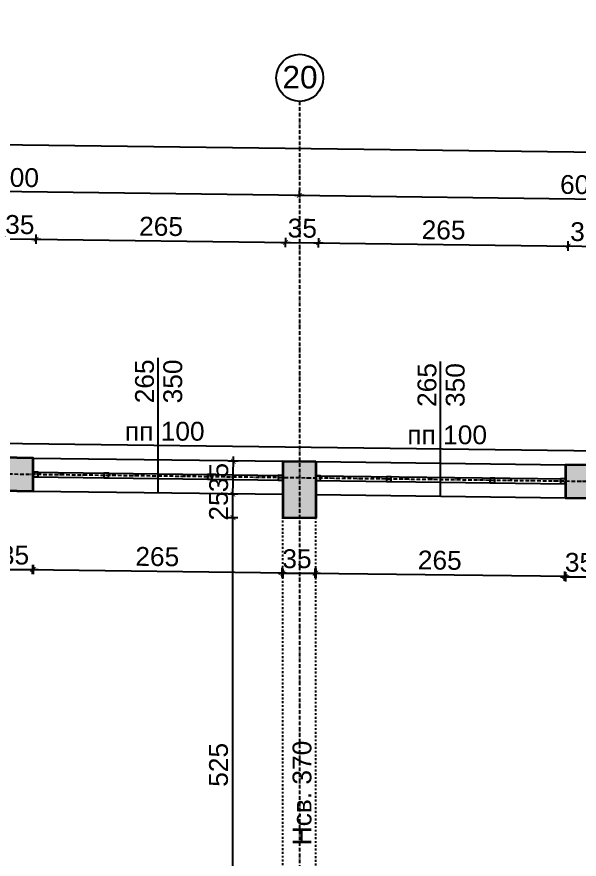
# Model space of a CAD drawing. Header units: inches. Extents: x -72385 to 39588, y -6525 to 66685.
# Drawn here: x -42025 to -41428, y 9570 to 10465 of the extents above; entities that cross this region are included whole.
import ezdxf

# ---------------------------------------------------------------- set-up
doc = ezdxf.new("R2010")
doc.units = ezdxf.units.IN
doc.header["$MEASUREMENT"] = 0
doc.linetypes.add('DashDot', pattern=[0.6, 0.4, -0.1, 0, -0.1])
doc.linetypes.add('Hidden', pattern=[0.4, 0.2, -0.2])
for name, color, linetype, lineweight in [('Изгледни линии', 253, 'Continuous', 25), ('Надписи Hсв', 252, 'Continuous', 25), ('Надписи коти външни', 252, 'Continuous', 25), ('Надписи коти вътрешни', 252, 'Continuous', 25), ('Надписи Оси', 252, 'Continuous', 25), ('Надписи прозорци', 252, 'Continuous', 25), ('Оси', 252, 'DashDot', 25), ('Прозорци', 251, 'Continuous', 25), ('Пунктир', 253, 'Hidden', 25), ('Разрезни линии', 7, 'Continuous', 35), ('Щрих стени', 254, 'Continuous', 25)]:
    doc.layers.add(name, color=color, linetype=linetype, lineweight=lineweight)
doc.styles.add('Arial Regular', font='arial.ttf')
doc.styles.get("Standard").update_dxf_attribs({"font": 'arial.ttf'})
doc.dimstyles.new('Annotative', dxfattribs={"dimscale": 0, "dimtxt": 20, "dimasz": 5, "dimexe": 5, "dimexo": 5, "dimgap": 5, "dimtad": 1, "dimdec": 0, "dimzin": 0, "dimdsep": 46, "dimtxsty": 'Standard', "dimblk": 'ARCHTICK', "dimcen": 5, "dimdle": 5, "dimadec": 0, "dimazin": 0, "dimtfac": 1, "dimtdec": 0, "dimtofl": 0, "dimtmove": 0, "dimatfit": 3, "dimldrblk": 'ARCHTICK', "dimfxl": 5, "dimfxlon": 1, "dimtolj": 1, "dimtzin": 0, "dimarcsym": 1})

# ---------------------------------------------------------------- blocks, each defined once
blk = doc.blocks.new('_ArchTick')
at = {"color": 0, "linetype": 'ByBlock', "const_width": 0.15}
blk.add_lwpolyline([(-0.5, -0.5), (0.5, 0.5)], dxfattribs=at)
blk = doc.blocks.new('*D1541')
at = {"layer": 'Defpoints', "color": 0, "ltscale": 50, "transparency": 16777216}
for p in [(-41795.34, 9932.86), (-41742.46, 9932.86), (-41742.34, 9407.82)]:
    blk.add_point(p, dxfattribs=at)
at = {"layer": 'Надписи коти вътрешни', "color": 0, "lineweight": -2, "ltscale": 50, "transparency": 16777216}
for p, q in [((-41790.34, 9932.86), (-41800.34, 9932.86)), ((-41795.34, 9402.82), (-41795.34, 9937.86)), ((-41790.34, 9407.82), (-41800.34, 9407.82))]:
    blk.add_line(p, q, dxfattribs=at)
at = {"layer": 'Надписи коти вътрешни', "color": 0, "lineweight": -2, "ltscale": 50, "transparency": 16777216, "xscale": 5, "yscale": 5, "zscale": 5}
for p, rotation in [((-41795.34, 9932.86), 90), ((-41795.34, 9407.82), 270)]:
    blk.add_blockref('_ArchTick', p, dxfattribs=dict(at, rotation=rotation))
at = {"layer": 'Надписи коти вътрешни', "color": 0, "ltscale": 50, "transparency": 16777216, "insert": (-41810.56, 9670.34), "char_height": 20, "attachment_point": 5, "rotation": 90}
blk.add_mtext('\\A1;525', dxfattribs=at)
blk = doc.blocks.new('*D1542')
at = {"layer": 'Defpoints', "color": 0, "ltscale": 50, "transparency": 16777216}
for p in [(-41795.34, 9957.86), (-41742.34, 9957.86), (-41742.34, 9932.86)]:
    blk.add_point(p, dxfattribs=at)
at = {"layer": 'Надписи коти вътрешни', "color": 0, "lineweight": -2, "ltscale": 50, "transparency": 16777216}
for p, q in [((-41795.34, 9927.86), (-41795.34, 9962.86)), ((-41790.34, 9957.86), (-41800.34, 9957.86)), ((-41790.34, 9932.86), (-41800.34, 9932.86))]:
    blk.add_line(p, q, dxfattribs=at)
at = {"layer": 'Надписи коти вътрешни', "color": 0, "lineweight": -2, "ltscale": 50, "transparency": 16777216, "xscale": 5, "yscale": 5, "zscale": 5}
for p, rotation in [((-41795.34, 9957.86), 90), ((-41795.34, 9932.86), 270)]:
    blk.add_blockref('_ArchTick', p, dxfattribs=dict(at, rotation=rotation))
at = {"layer": 'Надписи коти вътрешни', "color": 0, "ltscale": 50, "transparency": 16777216, "insert": (-41810.56, 9945.36), "char_height": 20, "attachment_point": 5, "rotation": 90}
blk.add_mtext('\\A1;25', dxfattribs=at)
blk = doc.blocks.new('*D1555')
at = {"layer": 'Defpoints', "color": 0, "ltscale": 50, "transparency": 16777216}
for p in [(-42042.34, 9961.68), (-42007.34, 9961.23), (-42007.34, 9877.79)]:
    blk.add_point(p, dxfattribs=at)
at = {"layer": 'Надписи коти вътрешни', "color": 0, "lineweight": -2, "ltscale": 50, "transparency": 16777216}
for p, q in [((-42042.34, 9882.79), (-42042.34, 9872.79)), ((-42007.34, 9882.79), (-42007.34, 9872.79)), ((-42047.34, 9877.79), (-42002.34, 9877.79))]:
    blk.add_line(p, q, dxfattribs=at)
at = {"layer": 'Надписи коти вътрешни', "color": 0, "lineweight": -2, "ltscale": 50, "transparency": 16777216, "xscale": 5, "yscale": 5, "zscale": 5, "rotation": 180}
blk.add_blockref('_ArchTick', (-42042.34, 9877.79), dxfattribs=at)
at = {"layer": 'Надписи коти вътрешни', "color": 0, "lineweight": -2, "ltscale": 50, "transparency": 16777216, "xscale": 5, "yscale": 5, "zscale": 5}
blk.add_blockref('_ArchTick', (-42007.34, 9877.79), dxfattribs=at)
at = {"layer": 'Надписи коти вътрешни', "color": 0, "ltscale": 50, "transparency": 16777216, "insert": (-42027.34, 9893.01), "char_height": 20, "attachment_point": 5}
blk.add_mtext('\\A1;35', dxfattribs=at)
blk = doc.blocks.new('*D1556')
at = {"layer": 'Defpoints', "color": 0, "ltscale": 50, "transparency": 16777216}
for p in [(-42007.34, 9961.23), (-41742.34, 9957.86), (-41743.4, 9874.52)]:
    blk.add_point(p, dxfattribs=at)
at = {"layer": 'Надписи коти вътрешни', "color": 0, "lineweight": -2, "ltscale": 50, "transparency": 16777216}
for p, q in [((-42008.33, 9882.89), (-42008.46, 9872.9)), ((-41743.33, 9879.52), (-41743.46, 9869.52)), ((-42013.4, 9877.96), (-41738.4, 9874.46))]:
    blk.add_line(p, q, dxfattribs=at)
at = {"layer": 'Надписи коти вътрешни', "color": 0, "lineweight": -2, "ltscale": 50, "transparency": 16777216, "xscale": 5, "yscale": 5, "zscale": 5}
for p, rotation in [((-42008.4, 9877.9), 179.2706286525463), ((-41743.4, 9874.52), 359.2706286525462)]:
    blk.add_blockref('_ArchTick', p, dxfattribs=dict(at, rotation=rotation))
at = {"layer": 'Надписи коти вътрешни', "color": 0, "ltscale": 50, "transparency": 16777216, "insert": (-41875.7, 9891.42), "char_height": 20, "attachment_point": 5, "rotation": 359.27063}
blk.add_mtext('\\A1;265', dxfattribs=at)
blk = doc.blocks.new('*D1557')
at = {"layer": 'Defpoints', "color": 0, "ltscale": 50, "transparency": 16777216}
for p in [(-41742.34, 9957.86), (-41707.34, 9957.41), (-41707.34, 9873.97)]:
    blk.add_point(p, dxfattribs=at)
at = {"layer": 'Надписи коти вътрешни', "color": 0, "lineweight": -2, "ltscale": 50, "transparency": 16777216}
for p, q in [((-41742.34, 9878.97), (-41742.34, 9868.97)), ((-41707.34, 9878.97), (-41707.34, 9868.97)), ((-41747.34, 9873.97), (-41702.34, 9873.97))]:
    blk.add_line(p, q, dxfattribs=at)
at = {"layer": 'Надписи коти вътрешни', "color": 0, "lineweight": -2, "ltscale": 50, "transparency": 16777216, "xscale": 5, "yscale": 5, "zscale": 5, "rotation": 180}
blk.add_blockref('_ArchTick', (-41742.34, 9873.97), dxfattribs=at)
at = {"layer": 'Надписи коти вътрешни', "color": 0, "lineweight": -2, "ltscale": 50, "transparency": 16777216, "xscale": 5, "yscale": 5, "zscale": 5}
blk.add_blockref('_ArchTick', (-41707.34, 9873.97), dxfattribs=at)
at = {"layer": 'Надписи коти вътрешни', "color": 0, "ltscale": 50, "transparency": 16777216, "insert": (-41727.34, 9889.19), "char_height": 20, "attachment_point": 5}
blk.add_mtext('\\A1;35', dxfattribs=at)
blk = doc.blocks.new('*D1558')
at = {"layer": 'Defpoints', "color": 0, "ltscale": 50, "transparency": 16777216}
for p in [(-41707.34, 9957.41), (-41442.34, 9954.04), (-41443.4, 9870.7)]:
    blk.add_point(p, dxfattribs=at)
at = {"layer": 'Надписи коти вътрешни', "color": 0, "lineweight": -2, "ltscale": 50, "transparency": 16777216}
for p, q in [((-41708.33, 9879.08), (-41708.46, 9869.08)), ((-41713.4, 9874.14), (-41438.4, 9870.64)), ((-41443.33, 9875.7), (-41443.46, 9865.7))]:
    blk.add_line(p, q, dxfattribs=at)
at = {"layer": 'Надписи коти вътрешни', "color": 0, "lineweight": -2, "ltscale": 50, "transparency": 16777216, "xscale": 5, "yscale": 5, "zscale": 5}
for p, rotation in [((-41708.4, 9874.08), 179.2706286525463), ((-41443.4, 9870.7), 359.2706286525462)]:
    blk.add_blockref('_ArchTick', p, dxfattribs=dict(at, rotation=rotation))
at = {"layer": 'Надписи коти вътрешни', "color": 0, "ltscale": 50, "transparency": 16777216, "insert": (-41575.7, 9887.6), "char_height": 20, "attachment_point": 5, "rotation": 359.27063}
blk.add_mtext('\\A1;265', dxfattribs=at)
blk = doc.blocks.new('*D1559')
at = {"layer": 'Defpoints', "color": 0, "ltscale": 50, "transparency": 16777216}
for p in [(-41442.34, 9954.04), (-41407.34, 9953.6), (-41407.34, 9870.15)]:
    blk.add_point(p, dxfattribs=at)
at = {"layer": 'Надписи коти вътрешни', "color": 0, "lineweight": -2, "ltscale": 50, "transparency": 16777216}
for p, q in [((-41447.34, 9870.15), (-41402.34, 9870.15)), ((-41442.34, 9875.15), (-41442.34, 9865.15)), ((-41407.34, 9875.15), (-41407.34, 9865.15))]:
    blk.add_line(p, q, dxfattribs=at)
at = {"layer": 'Надписи коти вътрешни', "color": 0, "lineweight": -2, "ltscale": 50, "transparency": 16777216, "xscale": 5, "yscale": 5, "zscale": 5, "rotation": 180}
blk.add_blockref('_ArchTick', (-41442.34, 9870.15), dxfattribs=at)
at = {"layer": 'Надписи коти вътрешни', "color": 0, "lineweight": -2, "ltscale": 50, "transparency": 16777216, "xscale": 5, "yscale": 5, "zscale": 5}
blk.add_blockref('_ArchTick', (-41407.34, 9870.15), dxfattribs=at)
at = {"layer": 'Надписи коти вътрешни', "color": 0, "ltscale": 50, "transparency": 16777216, "insert": (-41427.34, 9885.37), "char_height": 20, "attachment_point": 5}
blk.add_mtext('\\A1;35', dxfattribs=at)
blk = doc.blocks.new('*D6228')
at = {"layer": 'Defpoints', "color": 0, "ltscale": 50, "transparency": 16777216}
for p in [(-42004.38, 10228.72), (-42042.34, 9996.68), (-42007.34, 9996.24)]:
    blk.add_point(p, dxfattribs=at)
at = {"layer": 'Надписи коти външни', "color": 0, "lineweight": -2, "ltscale": 50, "transparency": 16777216}
for p, q in [((-42044.38, 10229.23), (-41999.38, 10228.65)), ((-42039.44, 10224.16), (-42039.31, 10234.16)), ((-42004.44, 10223.72), (-42004.31, 10233.72))]:
    blk.add_line(p, q, dxfattribs=at)
at = {"layer": 'Надписи коти външни', "color": 0, "lineweight": -2, "ltscale": 50, "transparency": 16777216, "xscale": 5, "yscale": 5, "zscale": 5}
for p, rotation in [((-42039.38, 10229.16), 179.2706286525463), ((-42004.38, 10228.72), 359.2706286525462)]:
    blk.add_blockref('_ArchTick', p, dxfattribs=dict(at, rotation=rotation))
at = {"layer": 'Надписи коти външни', "color": 0, "ltscale": 50, "transparency": 16777216, "insert": (-42021.68, 10244.16), "char_height": 20, "attachment_point": 5, "rotation": 359.27063}
blk.add_mtext('\\A1;35', dxfattribs=at)
blk = doc.blocks.new('*D6229')
at = {"layer": 'Defpoints', "color": 0, "ltscale": 50, "transparency": 16777216}
for p in [(-41739.38, 10225.34), (-42007.34, 9996.24), (-41742.34, 9992.86)]:
    blk.add_point(p, dxfattribs=at)
at = {"layer": 'Надписи коти външни', "color": 0, "lineweight": -2, "ltscale": 50, "transparency": 16777216}
for p, q in [((-42009.38, 10228.78), (-41734.38, 10225.28)), ((-42004.44, 10223.72), (-42004.31, 10233.72)), ((-41739.44, 10220.34), (-41739.31, 10230.34))]:
    blk.add_line(p, q, dxfattribs=at)
at = {"layer": 'Надписи коти външни', "color": 0, "lineweight": -2, "ltscale": 50, "transparency": 16777216, "xscale": 5, "yscale": 5, "zscale": 5}
for p, rotation in [((-42004.38, 10228.72), 179.2706286525463), ((-41739.38, 10225.34), 359.2706286525462)]:
    blk.add_blockref('_ArchTick', p, dxfattribs=dict(at, rotation=rotation))
at = {"layer": 'Надписи коти външни', "color": 0, "ltscale": 50, "transparency": 16777216, "insert": (-41871.68, 10242.24), "char_height": 20, "attachment_point": 5, "rotation": 359.27063}
blk.add_mtext('\\A1;265', dxfattribs=at)
blk = doc.blocks.new('*D6216')
at = {"layer": 'Defpoints', "color": 0, "ltscale": 50, "transparency": 16777216}
for p in [(-41704.38, 10224.9), (-41742.34, 9992.86), (-41707.34, 9992.42)]:
    blk.add_point(p, dxfattribs=at)
at = {"layer": 'Надписи коти външни', "color": 0, "lineweight": -2, "ltscale": 50, "transparency": 16777216}
for p, q in [((-41739.44, 10220.34), (-41739.31, 10230.34)), ((-41704.44, 10219.9), (-41704.31, 10229.9)), ((-41744.38, 10225.41), (-41699.38, 10224.84))]:
    blk.add_line(p, q, dxfattribs=at)
at = {"layer": 'Надписи коти външни', "color": 0, "lineweight": -2, "ltscale": 50, "transparency": 16777216, "xscale": 5, "yscale": 5, "zscale": 5}
for p, rotation in [((-41739.38, 10225.34), 179.2706286525344), ((-41704.38, 10224.9), 359.2706286525344)]:
    blk.add_blockref('_ArchTick', p, dxfattribs=dict(at, rotation=rotation))
at = {"layer": 'Надписи коти външни', "color": 0, "ltscale": 50, "transparency": 16777216, "insert": (-41721.68, 10240.34), "char_height": 20, "attachment_point": 5, "rotation": 359.27063}
blk.add_mtext('\\A1;35', dxfattribs=at)
blk = doc.blocks.new('*D6217')
at = {"layer": 'Defpoints', "color": 0, "ltscale": 50, "transparency": 16777216}
for p in [(-41439.38, 10221.53), (-41707.34, 9992.42), (-41442.34, 9989.04)]:
    blk.add_point(p, dxfattribs=at)
at = {"layer": 'Надписи коти външни', "color": 0, "lineweight": -2, "ltscale": 50, "transparency": 16777216}
for p, q in [((-41704.44, 10219.9), (-41704.31, 10229.9)), ((-41709.38, 10224.96), (-41434.38, 10221.46)), ((-41439.44, 10216.53), (-41439.31, 10226.52))]:
    blk.add_line(p, q, dxfattribs=at)
at = {"layer": 'Надписи коти външни', "color": 0, "lineweight": -2, "ltscale": 50, "transparency": 16777216, "xscale": 5, "yscale": 5, "zscale": 5}
for p, rotation in [((-41704.38, 10224.9), 179.2706286525486), ((-41439.38, 10221.53), 359.2706286525486)]:
    blk.add_blockref('_ArchTick', p, dxfattribs=dict(at, rotation=rotation))
at = {"layer": 'Надписи коти външни', "color": 0, "ltscale": 50, "transparency": 16777216, "insert": (-41571.68, 10238.42), "char_height": 20, "attachment_point": 5, "rotation": 359.27063}
blk.add_mtext('\\A1;265', dxfattribs=at)
blk = doc.blocks.new('*D6218')
at = {"layer": 'Defpoints', "color": 0, "ltscale": 50, "transparency": 16777216}
for p in [(-41404.38, 10221.11), (-41442.34, 9989.04), (-41407.34, 9988.6)]:
    blk.add_point(p, dxfattribs=at)
at = {"layer": 'Надписи коти външни', "color": 0, "lineweight": -2, "ltscale": 50, "transparency": 16777216}
for p, q in [((-41444.38, 10221.62), (-41399.38, 10221.05)), ((-41439.44, 10216.56), (-41439.31, 10226.56)), ((-41404.44, 10216.11), (-41404.31, 10226.11))]:
    blk.add_line(p, q, dxfattribs=at)
at = {"layer": 'Надписи коти външни', "color": 0, "lineweight": -2, "ltscale": 50, "transparency": 16777216, "xscale": 5, "yscale": 5, "zscale": 5}
for p, rotation in [((-41439.38, 10221.56), 179.2706286525403), ((-41404.38, 10221.11), 359.2706286525403)]:
    blk.add_blockref('_ArchTick', p, dxfattribs=dict(at, rotation=rotation))
at = {"layer": 'Надписи коти външни', "color": 0, "ltscale": 50, "transparency": 16777216, "insert": (-41421.68, 10236.55), "char_height": 20, "attachment_point": 5, "rotation": 359.27063}
blk.add_mtext('\\A1;35', dxfattribs=at)
blk = doc.blocks.new('*D6213')
at = {"layer": 'Defpoints', "color": 0, "ltscale": 50, "transparency": 16777216}
for p in [(-41724.84, 10275.16), (-41724.84, 10275.16), (-41124.84, 10267.52)]:
    blk.add_point(p, dxfattribs=at)
at = {"layer": 'Надписи коти външни', "color": 0, "lineweight": -2, "ltscale": 50, "transparency": 16777216}
for p, q in [((-41119.84, 10267.46), (-41729.84, 10275.23)), ((-41724.84, 10275.16), (-41724.77, 10280.16)), ((-41124.84, 10267.52), (-41124.77, 10272.52))]:
    blk.add_line(p, q, dxfattribs=at)
at = {"layer": 'Надписи коти външни', "color": 0, "lineweight": -2, "ltscale": 50, "transparency": 16777216, "xscale": 5, "yscale": 5, "zscale": 5}
for p, rotation in [((-41724.84, 10275.16), 179.2706286525994), ((-41124.84, 10267.52), 359.2706286525993)]:
    blk.add_blockref('_ArchTick', p, dxfattribs=dict(at, rotation=rotation))
at = {"layer": 'Надписи коти външни', "color": 0, "ltscale": 50, "transparency": 16777216, "insert": (-41424.64, 10286.55), "char_height": 20, "attachment_point": 5, "rotation": 359.27063}
blk.add_mtext('\\A1;600', dxfattribs=at)
blk = doc.blocks.new('*D6214')
at = {"layer": 'Defpoints', "color": 0, "ltscale": 50, "transparency": 16777216}
for p in [(-42324.84, 10282.8), (-42324.84, 10282.8), (-41724.84, 10275.16)]:
    blk.add_point(p, dxfattribs=at)
at = {"layer": 'Надписи коти външни', "color": 0, "lineweight": -2, "ltscale": 50, "transparency": 16777216}
for p, q in [((-41719.84, 10275.1), (-42329.84, 10282.87)), ((-42324.84, 10282.8), (-42324.77, 10287.8)), ((-41724.84, 10275.16), (-41724.77, 10280.16))]:
    blk.add_line(p, q, dxfattribs=at)
at = {"layer": 'Надписи коти външни', "color": 0, "lineweight": -2, "ltscale": 50, "transparency": 16777216, "xscale": 5, "yscale": 5, "zscale": 5}
for p, rotation in [((-42324.84, 10282.8), 179.2706286525473), ((-41724.84, 10275.16), 359.2706286525473)]:
    blk.add_blockref('_ArchTick', p, dxfattribs=dict(at, rotation=rotation))
at = {"layer": 'Надписи коти външни', "color": 0, "ltscale": 50, "transparency": 16777216, "insert": (-42024.64, 10294.19), "char_height": 20, "attachment_point": 5, "rotation": 359.27063}
blk.add_mtext('\\A1;600', dxfattribs=at)
blk = doc.blocks.new('*D6241')
at = {"layer": 'Defpoints', "color": 0, "ltscale": 50, "transparency": 16777216}
for p in [(-40218.1, 10305.99), (-52317.34, 10127.49), (-40222.34, 9973.51)]:
    blk.add_point(p, dxfattribs=at)
at = {"layer": 'Надписи коти външни', "color": 0, "lineweight": -2, "ltscale": 50, "transparency": 16777216}
for p, q in [((-52313.17, 10454.96), (-52313.04, 10464.96)), ((-52318.1, 10460.03), (-40213.11, 10305.92)), ((-40218.17, 10300.99), (-40218.04, 10310.99))]:
    blk.add_line(p, q, dxfattribs=at)
at = {"layer": 'Надписи коти външни', "color": 0, "lineweight": -2, "ltscale": 50, "transparency": 16777216, "xscale": 5, "yscale": 5, "zscale": 5}
for p, rotation in [((-52313.1, 10459.96), 179.2706286525472), ((-40218.1, 10305.99), 359.2706286525473)]:
    blk.add_blockref('_ArchTick', p, dxfattribs=dict(at, rotation=rotation))
at = {"layer": 'Надписи коти външни', "color": 0, "ltscale": 50, "transparency": 16777216, "insert": (-46265.41, 10398.18), "char_height": 20, "attachment_point": 5, "rotation": 359.27063}
blk.add_mtext('\\A1;12095', dxfattribs=at)
blk = doc.blocks.new('*D7816')
at = {"layer": 'Defpoints', "color": 0, "ltscale": 10, "transparency": 16777216}
for p in [(-41794.9, 9992.86), (-41656.52, 9991.1), (-41656.97, 9956.1)]:
    blk.add_point(p, dxfattribs=at)
at = {"layer": 'Надписи коти вътрешни', "color": 0, "lineweight": -2, "ltscale": 10, "transparency": 16777216}
for p, q in [((-41795.41, 9952.86), (-41794.84, 9997.86)), ((-41789.9, 9992.79), (-41799.9, 9992.92)), ((-41790.35, 9957.8), (-41800.34, 9957.92))]:
    blk.add_line(p, q, dxfattribs=at)
at = {"layer": 'Надписи коти вътрешни', "color": 0, "lineweight": -2, "ltscale": 10, "transparency": 16777216, "xscale": 5, "yscale": 5, "zscale": 5}
for p, rotation in [((-41794.9, 9992.86), 89.27062865255718), ((-41795.34, 9957.86), 269.2706286525572)]:
    blk.add_blockref('_ArchTick', p, dxfattribs=dict(at, rotation=rotation))
at = {"layer": 'Надписи коти вътрешни', "color": 0, "ltscale": 10, "transparency": 16777216, "insert": (-41810.34, 9975.55), "char_height": 20, "attachment_point": 5, "rotation": 89.27063}
blk.add_mtext('\\A1;35', dxfattribs=at)

msp = doc.modelspace()

# ---------------------------------------------------------------- hatches: boundary and pattern name
at = {"layer": 'Щрих стени', "ltscale": 10}
h = msp.add_hatch(color=256, dxfattribs=at)
h.dxf.hatch_style = 1
h.paths.add_polyline_path([(-42007.34, 8196.09), (-42042.34, 8196.54), (-42042.34, 8161.53), (-42007.34, 8161.09)])
h.paths.add_polyline_path([(-41707.34, 8217.27), (-41742.34, 8217.72), (-41742.34, 8157.71), (-41707.34, 8157.27)])
h.paths.add_polyline_path([(-41407.34, 8188.45), (-41442.34, 8188.9), (-41442.34, 8153.9), (-41407.34, 8153.45)])
h.paths.add_polyline_path([(-41707.34, 8807.32), (-41742.34, 8807.77), (-41742.34, 8777.76), (-41767.34, 8778.08), (-41767.34, 8743.08), (-41742.34, 8742.76), (-41707.34, 8742.32)])
h.paths.add_polyline_path([(-41707.34, 9407.37), (-41742.34, 9407.82), (-41767.34, 9408.13), (-41767.34, 9373.13), (-41742.34, 9372.81), (-41742.34, 9342.81), (-41707.34, 9342.36)])
h.paths.add_polyline_path([(-42007.34, 9996.24), (-42042.34, 9996.68), (-42042.34, 9961.68), (-42007.34, 9961.23)])
h.paths.add_polyline_path([(-41707.34, 9992.42), (-41742.34, 9992.86), (-41742.34, 9932.86), (-41707.34, 9932.41)])
h.paths.add_polyline_path([(-41407.34, 9988.6), (-41442.34, 9989.04), (-41442.34, 9954.04), (-41407.34, 9953.6)])

# ---------------------------------------------------------------- linework, layer by layer
at = {"layer": 'Изгледни линии', "ltscale": 50}
for p, q in [((-41127.34, 10000.03), (-45937.34, 10061.27)), ((-42007.34, 9996.24), (-41742.34, 9992.86)), ((-41707.34, 9992.42), (-41442.34, 9989.04)), ((-42007.34, 9961.23), (-41742.34, 9957.86)), ((-41707.34, 9957.41), (-41442.34, 9954.04))]:
    msp.add_line(p, q, dxfattribs=at)
at = {"layer": 'Надписи Оси', "ltscale": 50}
msp.add_circle((-41724.4, 10400.17), 25, dxfattribs=at)
at = {"layer": 'Надписи прозорци', "ltscale": 50}
for p, q in [((-41874.77, 9959.55), (-41874.77, 10102.7)), ((-41574.84, 9955.73), (-41574.84, 10098.88))]:
    msp.add_line(p, q, dxfattribs=at)
at = {"layer": 'Оси', "ltscale": 10}
for p, q in [((-41724.84, 10375.17), (-41724.84, 7774.96)), ((-39839.84, 9951.14), (-52699.84, 10114.86))]:
    msp.add_line(p, q, dxfattribs=at)
at = {"layer": 'Прозорци', "ltscale": 50}
for p, q in [((-42007.34, 9981.24), (-41742.34, 9977.86)), ((-41707.34, 9977.42), (-41442.34, 9974.04)), ((-42007.34, 9976.24), (-41742.34, 9972.86)), ((-41707.34, 9972.42), (-41442.34, 9969.04))]:
    msp.add_line(p, q, dxfattribs=at)
for points in [[(-42007.34, 9976.24), (-42002.34, 9976.17), (-42002.27, 9981.17), (-42007.27, 9981.23), (-42007.34, 9976.24)], [(-41932.35, 9975.28), (-41927.35, 9975.22), (-41927.29, 9980.22), (-41932.29, 9980.28), (-41932.35, 9975.28)], [(-41822.39, 9973.88), (-41817.39, 9973.82), (-41817.33, 9978.82), (-41822.32, 9978.88), (-41822.39, 9973.88)], [(-41747.4, 9972.93), (-41742.4, 9972.87), (-41742.34, 9977.87), (-41747.34, 9977.93), (-41747.4, 9972.93)], [(-41707.34, 9972.42), (-41702.34, 9972.35), (-41702.27, 9977.35), (-41707.27, 9977.42), (-41707.34, 9972.42)], [(-41632.35, 9971.46), (-41627.35, 9971.4), (-41627.29, 9976.4), (-41632.29, 9976.46), (-41632.35, 9971.46)], [(-41522.39, 9970.06), (-41517.39, 9970), (-41517.33, 9975), (-41522.32, 9975.06), (-41522.39, 9970.06)], [(-41447.4, 9969.11), (-41442.4, 9969.05), (-41442.34, 9974.05), (-41447.34, 9974.11), (-41447.4, 9969.11)]]:
    msp.add_lwpolyline(points, dxfattribs=at)
at = {"layer": 'Пунктир', "ltscale": 10}
for p, q in [((-41742.34, 9407.82), (-41742.34, 9932.86)), ((-41707.34, 9407.37), (-41707.34, 9932.41))]:
    msp.add_line(p, q, dxfattribs=at)
at = {"layer": 'Разрезни линии', "ltscale": 50}
for p, q in [((-41742.34, 9992.86), (-41707.34, 9992.42)), ((-41742.34, 9992.86), (-41742.34, 9932.86)), ((-41707.34, 9992.42), (-41707.34, 9932.41)), ((-41707.34, 9932.41), (-41742.34, 9932.86))]:
    msp.add_line(p, q, dxfattribs=at)
for points in [[(-42042.34, 9996.68), (-42042.34, 9961.68), (-42007.34, 9961.23), (-42007.34, 9996.24)], [(-41442.34, 9989.04), (-41442.34, 9954.04), (-41407.34, 9953.6), (-41407.34, 9988.6)]]:
    msp.add_lwpolyline(points, close=True, dxfattribs=at)

# ---------------------------------------------------------------- texts
at = {"layer": 'Надписи Hсв', "ltscale": 100, "insert": (-41732.04, 9584.85), "char_height": 20, "width": 180.4891, "attachment_point": 1, "rotation": 90, "style": 'Arial Regular'}
msp.add_mtext('\\pxt8;Hсв. 370', dxfattribs=at)
at = {"layer": 'Надписи Оси', "ltscale": 100, "insert": (-41737.72, 10412.89), "char_height": 24, "width": 27.2128, "attachment_point": 1, "style": 'Arial Regular'}
msp.add_mtext('\\pxqc;20', dxfattribs=at)
at = {"layer": 'Надписи прозорци', "ltscale": 100, "char_height": 20, "width": 180.4891, "attachment_point": 1, "rotation": 90, "style": 'Arial Regular'}
for s, insert in [('265', (-41899.29, 10054.41)), ('350', (-41869.29, 10054.33)), ('265', (-41599.35, 10050.59)), ('350', (-41569.35, 10050.51))]:
    msp.add_mtext(s, dxfattribs=dict(at, insert=insert))
at = {"layer": 'Надписи прозорци', "ltscale": 100, "char_height": 20, "width": 180.4891, "attachment_point": 1, "style": 'Arial Regular'}
for insert in [(-41910.09, 10034.74), (-41610.15, 10030.92)]:
    msp.add_mtext('пп 100', dxfattribs=dict(at, insert=insert))

# ---------------------------------------------------------------- dimensions: what is measured, and where the dimension line sits
at = {"layer": 'Надписи коти външни', "ltscale": 50}
dim = msp.add_aligned_dim(p1=(-52317.34, 10127.49), p2=(-40222.34, 9973.51), distance=332.5, text='12095', dimstyle='Annotative', override={"dimscale": 0, "dimtix": 0, "dimtofl": 0, "dimtmove": 0, "dimatfit": 3}, dxfattribs=at)
dim.commit()
dim.dimension.update_dxf_attribs({"geometry": '*D6241', "text_midpoint": (-46265.41, 10398.18)})
for p1, p2, distance, picture, middle in [((-41724.84, 10275.16), (-42324.84, 10282.8), 0, '*D6214', (-42024.64, 10294.19)), ((-41124.84, 10267.52), (-41724.84, 10275.16), 0, '*D6213', (-41424.64, 10286.55)), ((-42007.34, 9996.24), (-41742.34, 9992.86), 232.5, '*D6229', (-41871.68, 10242.24)), ((-41707.34, 9992.42), (-41442.34, 9989.04), 232.5, '*D6217', (-41571.68, 10238.42))]:
    dim = msp.add_aligned_dim(p1=p1, p2=p2, distance=distance, dimstyle='Annotative', override={"dimscale": 0, "dimtix": 0, "dimtofl": 0, "dimtmove": 0, "dimatfit": 3}, dxfattribs=at)
    dim.commit()
    dim.dimension.update_dxf_attribs({"geometry": picture, "text_midpoint": middle})
for base, p1, p2, picture, middle in [((-42004.38, 10228.72), (-42042.34, 9996.68), (-42007.34, 9996.24), '*D6228', (-42021.88, 10228.94)), ((-41704.38, 10224.9), (-41742.34, 9992.86), (-41707.34, 9992.42), '*D6216', (-41721.88, 10225.12)), ((-41404.38, 10221.11), (-41442.34, 9989.04), (-41407.34, 9988.6), '*D6218', (-41421.88, 10221.33))]:
    dim = msp.add_linear_dim(base=base, p1=p1, p2=p2, angle=359.27063, dimstyle='Annotative', override={"dimscale": 0, "dimtix": 0, "dimtofl": 0, "dimtmove": 0, "dimatfit": 3}, dxfattribs=at)
    dim.commit()
    dim.dimension.update_dxf_attribs({"geometry": picture, "text_midpoint": middle, "dimtype": 129})
at = {"layer": 'Надписи коти вътрешни', "ltscale": 10}
dim = msp.add_linear_dim(base=(-41794.9, 9992.86), p1=(-41656.97, 9956.1), p2=(-41656.52, 9991.1), angle=89.27063, dimstyle='Annotative', override={"dimscale": 0, "dimtix": 0, "dimtofl": 0, "dimtmove": 0, "dimatfit": 3}, dxfattribs=at)
dim.commit()
dim.dimension.update_dxf_attribs({"geometry": '*D7816', "text_midpoint": (-41795.12, 9975.36), "dimtype": 129})
at = {"layer": 'Надписи коти вътрешни', "ltscale": 50}
for base, p1, p2, picture, middle in [((-42007.34, 9877.79), (-42042.34, 9961.68), (-42007.34, 9961.23), '*D1555', (-42027.34, 9877.79)), ((-41707.34, 9873.97), (-41742.34, 9957.86), (-41707.34, 9957.41), '*D1557', (-41727.34, 9873.97)), ((-41407.34, 9870.15), (-41442.34, 9954.04), (-41407.34, 9953.6), '*D1559', (-41427.34, 9870.15))]:
    dim = msp.add_linear_dim(base=base, p1=p1, p2=p2, dimstyle='Annotative', override={"dimscale": 0, "dimtix": 0, "dimtofl": 0, "dimtmove": 0, "dimatfit": 3}, dxfattribs=at)
    dim.commit()
    dim.dimension.update_dxf_attribs({"geometry": picture, "text_midpoint": middle, "dimtype": 128})
for p1, p2, picture, middle in [((-42007.34, 9961.23), (-41742.34, 9957.86), '*D1556', (-41875.7, 9891.42)), ((-41707.34, 9957.41), (-41442.34, 9954.04), '*D1558', (-41575.7, 9887.6))]:
    dim = msp.add_aligned_dim(p1=p1, p2=p2, distance=-83.35, dimstyle='Annotative', override={"dimscale": 0, "dimtix": 0, "dimtofl": 0, "dimtmove": 0, "dimatfit": 3}, dxfattribs=at)
    dim.commit()
    dim.dimension.update_dxf_attribs({"geometry": picture, "text_midpoint": middle})
dim = msp.add_linear_dim(base=(-41795.34, 9957.86), p1=(-41742.34, 9932.86), p2=(-41742.34, 9957.86), angle=90, dimstyle='Annotative', override={"dimscale": 0, "dimtix": 0, "dimtofl": 0, "dimtmove": 0, "dimatfit": 3}, dxfattribs=at)
dim.commit()
dim.dimension.update_dxf_attribs({"geometry": '*D1542', "text_midpoint": (-41795.34, 9945.36), "dimtype": 128})
dim = msp.add_linear_dim(base=(-41795.34, 9932.86), p1=(-41742.34, 9407.82), p2=(-41742.46, 9932.86), angle=90, dimstyle='Annotative', override={"dimscale": 0, "dimtix": 0, "dimtofl": 0, "dimtmove": 0, "dimatfit": 3}, dxfattribs=at)
dim.commit()
dim.dimension.update_dxf_attribs({"geometry": '*D1541', "text_midpoint": (-41810.56, 9670.34)})

doc.saveas('drawing.dxf')
